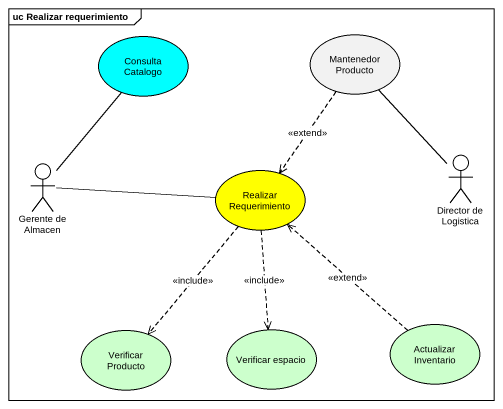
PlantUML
@startuml
mainframe uc Realizar requerimiento
usecase "Consulta Catalogo" as Consulta_Catalogo #00FFFF
usecase "Mantenedor Producto" as Mantenedor_Producto
actor "Gerente de Almacen" as Gerente_de_Almacen
usecase "Realizar Requerimiento" as Realizar_Requerimiento #FFFF00
actor "Director de Logistica" as Director_de_Logistica
usecase "Verificar Producto" as Verificar_Producto #CCFFCC
usecase "Verificar espacio" as Verificar_espacio #CCFFCC
usecase "Actualizar Inventario" as Actualizar_Inventario #CCFFCC
Consulta_Catalogo -- Gerente_de_Almacen
Mantenedor_Producto ..> Realizar_Requerimiento : <<extend>>
Gerente_de_Almacen -right- Realizar_Requerimiento
Realizar_Requerimiento ..> Verificar_Producto : <<include>>
Realizar_Requerimiento ..> Verificar_espacio : <<include>>
Director_de_Logistica -up- Mantenedor_Producto
Actualizar_Inventario .up.> Realizar_Requerimiento : <<extend>>
@enduml
